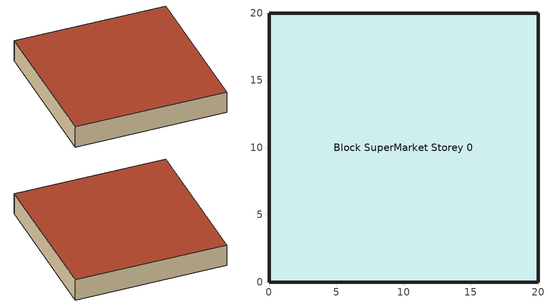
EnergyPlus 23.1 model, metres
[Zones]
Block SuperMarket Storey 0
 floor ground (Project Floor): 20,20 20,0 0,0 0,20 z0
 wall outside (Project Wall): 0,0 20,0 20,20 0,20 0,0 z0:3
 roof outside (Project Flat Roof): 20,0 20,20 0,20 0,0 z3
[Building]
OpenUBEM_Building: North Axis=0; Terrain=City; Solar Distribution=FullExterior
[Site:Location]
PLACEHOLDER: Latitude=0; Longitude=0; Time Zone=0; Elevation=0
[SizingPeriod:WeatherFileDays]
AnnualSizingPeriod: Begin Month=1; Begin Day of Month=1; End Month=12; End Day of Month=31; Day of Week for Start Day=Monday; Use Weather File Daylight Saving Period=No; Use Weather File Rain and Snow Indicators=No
[SITE:WATERMAINSTEMPERATURE]
Calculation Method=CorrelationFromWeatherFile
[MATERIAL]
DefaultMaterial: Roughness=Rough; Thickness=0.1; Conductivity=0.1; Density=1000; Specific Heat=1000; Thermal Absorptance=0.9; Solar Absorptance=0.7; Visible Absorptance=0.7
[CONSTRUCTION]
Project Wall; Project Floor; Project Flat Roof: DefaultMaterial
[ZONE]
Block SuperMarket Storey 0: Type=1; Multiplier=1; Ceiling Height=autocalculate; Volume=autocalculate; Floor Area=autocalculate; Part of Total Floor Area=Yes
[PEOPLE]
People_Block SuperMarket Storey 0: Zone or ZoneList or Space or SpaceList=Block SuperMarket Storey 0; Number of People Schedule=CPB_OccLoad; Number of People Calculation Method=People/Area; People per Floor Area=0.05; Fraction Radiant=0.3; Sensible Heat Fraction=autocalculate; Activity Level Schedule=Activity_Level; Carbon Dioxide Generation Rate=3.82e-08; Enable ASHRAE 55 Comfort Warnings=No; Mean Radiant Temperature Calculation Type=ZoneAveraged; Clothing Insulation Calculation Method=ClothingInsulationSchedule; Cold Stress Temperature Threshold=15.56; Heat Stress Temperature Threshold=30
[LIGHTS]
Lights_Block SuperMarket Storey 0: Zone or ZoneList or Space or SpaceList=Block SuperMarket Storey 0; Schedule=CPB_OccLoad; Design Level Calculation Method=Watts/Area; Watts per Zone Floor Area=10; Return Air Fraction=0; Fraction Radiant=0.42; Fraction Visible=0; Fraction Replaceable=1; EndUse Subcategory=General; Return Air Fraction Calculated from Plenum Temperature=No; Return Air Fraction Function of Plenum Temperature Coefficient 1=0; Return Air Fraction Function of Plenum Temperature Coefficient 2=0
[ELECTRICEQUIPMENT] Zone or ZoneList or Space or SpaceList=Block SuperMarket Storey 0; Fraction Lost=0
Name | Schedule | Design Level Calculation Method | Watts per Zone Floor Area | Fraction Latent | Fraction Radiant | EndUse Subcategory | Design Level
Equip_Block SuperMarket Storey 0 | CPB_OccLoad | Watts/Area | 8 | 0 | 0.5 | General
Cooking_Elec_SuperMarket | OpenUBEM_Cook_Elec_SuperMarket | EquipmentLevel |  | 0.1 | 0.4 | Cooking | 28720
[HVACTEMPLATE:THERMOSTAT]
Block SuperMarket Storey 0_Thermostat: Heating Setpoint Schedule=CPB_Heating_SP; Cooling Setpoint Schedule=CPB_Cooling_SP
[HVACTEMPLATE:ZONE:UNITARY]
Block SuperMarket Storey 0: Template Unitary System=Block SuperMarket Storey 0_PSZ_Sys; Template Thermostat=Block SuperMarket Storey 0_Thermostat; Supply Air Maximum Flow Rate=autosize; Outdoor Air Method=Flow/Person; Outdoor Air Flow Rate per Person=0.01; Outdoor Air Flow Rate per Zone Floor Area=0; Outdoor Air Flow Rate per Zone=0; Baseboard Heating Type=None; Baseboard Heating Capacity=autosize; Zone Cooling Design Supply Air Temperature Input Method=SystemSupplyAirTemperature; Zone Cooling Design Supply Air Temperature=12.8; Zone Cooling Design Supply Air Temperature Difference=11.11; Zone Heating Design Supply Air Temperature Input Method=SystemSupplyAirTemperature; Zone Heating Design Supply Air Temperature=50; Zone Heating Design Supply Air Temperature Difference=30
[HVACTEMPLATE:SYSTEM:UNITARY]
Block SuperMarket Storey 0_PSZ_Sys: Control Zone or Thermostat Location=Block SuperMarket Storey 0; Supply Fan Maximum Flow Rate=autosize; Supply Fan Total Efficiency=0.55575; Supply Fan Delta Pressure=622.5; Supply Fan Motor Efficiency=0.9; Supply Fan Motor in Air Stream Fraction=1; Cooling Coil Type=SingleSpeedDX; Cooling Design Supply Air Temperature=12.8; Cooling Coil Gross Rated Total Capacity=autosize; Cooling Coil Gross Rated Sensible Heat Ratio=autosize; Cooling Coil Gross Rated COP=3; Heating Coil Type=Gas; Heating Design Supply Air Temperature=50; Heating Coil Capacity=autosize; Gas Heating Coil Efficiency=0.8; Gas Heating Coil Parasitic Electric Load=0; Maximum Outdoor Air Flow Rate=autosize; Minimum Outdoor Air Flow Rate=autosize; Economizer Type=DifferentialDryBulb; Economizer Lockout=NoLockout; Supply Fan Placement=BlowThrough; Night Cycle Control=StayOff; Heat Recovery Type=None; Sensible Heat Recovery Effectiveness=0.7; Latent Heat Recovery Effectiveness=0.65; Dehumidification Control Type=None; Dehumidification Setpoint=60; Humidifier Type=None; Humidifier Rated Capacity=1e-06; Humidifier Rated Electric Power=autosize; Humidifier Setpoint=30; Return Fan=No; Return Fan Total Efficiency=0.7; Return Fan Delta Pressure=500; Return Fan Motor Efficiency=0.9; Return Fan Motor in Air Stream Fraction=1
[WATERHEATER:MIXED]
DHW_Heater_SuperMarket: Tank Volume=0.3785; Setpoint Temperature Schedule=OpenUBEM_DHW_Setpoint; Deadband Temperature Difference=0; Heater Control Type=Cycle; Heater Maximum Capacity=11381; Heater Ignition Minimum Flow Rate=0; Heater Ignition Delay=0; Heater Fuel Type=Electricity; Heater Thermal Efficiency=1; Off Cycle Parasitic Fuel Consumption Rate=0; Off Cycle Parasitic Fuel Type=Electricity; Off Cycle Parasitic Heat Fraction to Tank=0; On Cycle Parasitic Fuel Consumption Rate=0; On Cycle Parasitic Heat Fraction to Tank=0; Ambient Temperature Indicator=Zone; Ambient Temperature Zone=Block SuperMarket Storey 0; Off Cycle Loss Coefficient to Ambient Temperature=2.01; Off Cycle Loss Fraction to Zone=1; On Cycle Loss Coefficient to Ambient Temperature=2.01; On Cycle Loss Fraction to Zone=1; Peak Use Flow Rate=3.29556e-05; Use Flow Rate Fraction Schedule=OpenUBEM_DHW_FlowFrac_SuperMarket; Use Side Effectiveness=1; Source Side Effectiveness=1; Use Side Design Flow Rate=autosize; Source Side Design Flow Rate=autosize; Indirect Water Heating Recovery Time=1.5; Source Side Flow Control Mode=IndirectHeatPrimarySetpoint; EndUse Subcategory=DHW
[REFRIGERATION:CASE] Zone=Block SuperMarket Storey 0; Rated Ambient Temperature=23.9; Rated Ambient Relative Humidity=55; Rated Runtime Fraction=0.85; Fraction of Lighting Energy to Case=1; Minimum AntiSweat Heater Power per Unit Length=0; Humidity at Zero AntiSweat Heater Energy=-10; Case Height=1.5; Fraction of AntiSweat Heater Energy to Case=1; Under Case HVAC Return Air Fraction=0; Average Refrigerant Charge Inventory=0
Name | Rated Total Cooling Capacity per Unit Length | Rated Latent Heat Ratio | Case Length | Case Operating Temperature | Latent Case Credit Curve Type | Latent Case Credit Curve | Standard Case Fan Power per Unit Length | Operating Case Fan Power per Unit Length | Standard Case Lighting Power per Unit Length | Installed Case Lighting Power per Unit Length | Case AntiSweat Heater Power per Unit Length | AntiSweat Heater Control Type | Case Defrost Power per Unit Length | Case Defrost Type | Case Defrost Schedule | Defrost Energy Correction Curve Type | Defrost Energy Correction Curve
RefrigCase_LowTempFrozen | 615.8 | 0.13 | 11.006 | -23.3 | RelativeHumidityMethod | OpenUBEM_RHCubic_LatentEnergyMult | 57.9 | 57.9 | 99.8 | 99.8 | 70 | Constant | 1106.5 | HotGasWithTemperatureTermination | OpenUBEM_DefrostSched_LowTemp | CaseTemperatureMethod | OpenUBEM_DefrostEIRfT
RefrigCase_MediumTempDairyDeli | 1890 | 0.3 | 11.288 | -1.1 | CaseTemperatureMethod | OpenUBEM_MultiShelfVert_LatentEnergyMult | 78.7 | 78.7 | 307.3 | 307.3 | 218.7 | Constant | 0 | OffCycle | OpenUBEM_DefrostSched_OffCycle | None
RefrigCase_MediumTempMeat | 456.6 | 0.1 | 24.457 | -4.4 | CaseTemperatureMethod | OpenUBEM_SingleShelfHoriz_LatentEnergyMult | 47.2 | 47.2 | 86.8 | 86.8 | 0 | None | 585.8 | ElectricWithTemperatureTermination | OpenUBEM_DefrostSched_MedTemp | CaseTemperatureMethod | OpenUBEM_DefrostEIRfT
RefrigCase_Produce | 1154 | 0.3 | 14.11 | 3.3 | CaseTemperatureMethod | OpenUBEM_MultiShelfVert_LatentEnergyMult | 50 | 50 | 90 | 90 | 0 | None | 0 | OffCycle | OpenUBEM_DefrostSched_OffCycle | None
RefrigCase_LowTempIceCreamSpecialty | 615.8 | 0.13 | 23.14 | -23.3 | RelativeHumidityMethod | OpenUBEM_RHCubic_LatentEnergyMult | 57.9 | 57.9 | 99.8 | 99.8 | 70 | Constant | 1106.5 | HotGasWithTemperatureTermination | OpenUBEM_DefrostSched_LowTemp | CaseTemperatureMethod | OpenUBEM_DefrostEIRfT
[REFRIGERATION:COMPRESSORRACK] Heat Rejection Location=Outdoors; Compressor Rack COP Function of Temperature Curve=OpenUBEM_RackCOPfT; Design Condenser Fan Power=1025; Condenser Type=AirCooled; WaterCooled Loop Flow Type=VariableFlow; WaterCooled Condenser Maximum Water Outlet Temperature=55; WaterCooled Condenser Minimum Water Inlet Temperature=10; Evaporative Condenser Effectiveness=0.9; Evaporative Condenser Air Flow Rate=Autocalculate; Basin Heater Capacity=200; Basin Heater Setpoint Temperature=2; Design Evaporative Condenser Water Pump Power=1000; EndUse Subcategory=Refrigeration
Name | Design Compressor Rack COP | Refrigeration Case Name or WalkIn Name or CaseAndWalkInList
RefrigRack_low_temp | 1.5 | RefrigCaseList_low_temp
RefrigRack_medium_temp | 1.7 | RefrigCaseList_medium_temp
[REFRIGERATION:CASEANDWALKINLIST]
Name | Case or WalkIn 1 | Case or WalkIn 2 | Case or WalkIn 3
RefrigCaseList_low_temp | RefrigCase_LowTempFrozen | RefrigCase_LowTempIceCreamSpecialty
RefrigCaseList_medium_temp | RefrigCase_MediumTempDairyDeli | RefrigCase_MediumTempMeat | RefrigCase_Produce
[WATERUSE:EQUIPMENT]
DHW_WaterUse_SuperMarket: EndUse Subcategory=DHW; Peak Flow Rate=3.29556e-05; Flow Rate Fraction Schedule=OpenUBEM_DHW_FlowFrac_SuperMarket; Target Temperature Schedule=OpenUBEM_DHW_Setpoint; Zone=Block SuperMarket Storey 0; Sensible Fraction Schedule=OpenUBEM_DHW_SensibleFrac; Latent Fraction Schedule=OpenUBEM_DHW_LatentFrac
[WATERUSE:CONNECTIONS]
DHW_WaterConn_SuperMarket: Hot Water Supply Temperature Schedule=OpenUBEM_DHW_Setpoint; Drain Water Heat Exchanger Type=None; Drain Water Heat Exchanger Destination=Plant; Water Use Equipment 1=DHW_WaterUse_SuperMarket
[SCHEDULE:COMPACT]
OpenUBEM_DefrostSched_LowTemp: Through: 12/31, For: AllDays, Interpolate: Average, Until: 4:00, 0, Until: 4:20, 1, Until: 14:00, 0, Until: 14:20, 1, Until: 24:00, 0
OpenUBEM_DefrostSched_MedTemp: Through: 12/31, For: AllDays, Interpolate: Average, Until: 8:00, 0, Until: 8:20, 1, Until: 18:00, 0, Until: 18:20, 1, Until: 24:00, 0
OpenUBEM_DefrostSched_OffCycle: Through: 12/31, For: AllDays, Interpolate: Average, Until: 11:00, 0, Until: 11:20, 1, Until: 23:00, 0, Until: 23:20, 1, Until: 24:00, 0
[Schedule:Constant]
Activity_Level: Hourly Value=120
[SCHEDULE:CONSTANT]
Name | Hourly Value
CPB_Heating_SP | 21
CPB_Cooling_SP | 24
CPB_OccLoad; OpenUBEM_Cook_Elec_SuperMarket | 1
OpenUBEM_DHW_Setpoint | 60
OpenUBEM_DHW_FlowFrac_SuperMarket | 0.229658
OpenUBEM_DHW_SensibleFrac | 0.2
OpenUBEM_DHW_LatentFrac | 0.05
[CURVE:LINEAR]
OpenUBEM_DefrostEIRfT: Coefficient1 Constant=1; Coefficient2 x=0; Minimum Value of x=-30; Maximum Value of x=30; Input Unit Type for X=Dimensionless; Output Unit Type=Dimensionless
[CURVE:QUADRATIC]
OpenUBEM_RackCOPfT: Coefficient1 Constant=1.7603; Coefficient2 x=-0.0377; Coefficient3 x2=0.0004; Minimum Value of x=10; Maximum Value of x=35; Input Unit Type for X=Dimensionless; Output Unit Type=Dimensionless
[CURVE:CUBIC] Input Unit Type for X=Dimensionless; Output Unit Type=Dimensionless
Name | Coefficient1 Constant | Coefficient2 x | Coefficient3 x2 | Coefficient4 x3 | Minimum Value of x | Maximum Value of x
OpenUBEM_RHCubic_LatentEnergyMult | -0.4641 | 0.0268 | 0 | 0 | 17.32 | 80
OpenUBEM_MultiShelfVert_LatentEnergyMult | 0.0265263 | 0.00107803 | -6.02558e-05 | 1.23732e-06 | -35 | 20
OpenUBEM_SingleShelfHoriz_LatentEnergyMult | 0.0203756 | 0.000243779 | 1.14001e-05 | 1.81142e-07 | -35 | 20
